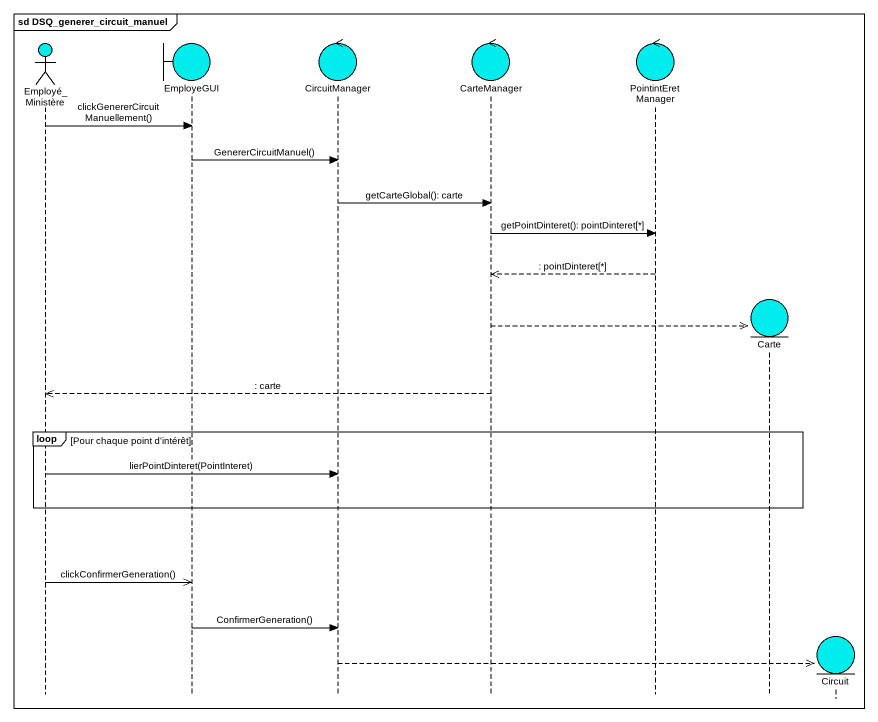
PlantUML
@startuml
mainframe sd DSQ_generer_circuit_manuel
hide footbox
actor Employé_Ministère #00ECED
boundary EmployeGUI #00ECED
control CircuitManager #00ECED
control CarteManager #00ECED
control PointintEretManager #00ECED
entity Carte #00ECED
entity Circuit #00ECED

Employé_Ministère -> EmployeGUI : clickGenererCircuitManuellement()
EmployeGUI -> CircuitManager : GenererCircuitManuel()
CircuitManager -> CarteManager : getCarteGlobal(): carte
CarteManager -> PointintEretManager : getPointDinteret(): pointDinteret[*]
PointintEretManager -->> CarteManager : : pointDinteret[*]
CarteManager -->> Carte **
CarteManager -->> Employé_Ministère : : carte
loop Pour chaque point d'intérêt
  Employé_Ministère -> CircuitManager : lierPointDinteret(PointInteret)
end
Employé_Ministère ->> EmployeGUI : clickConfirmerGeneration()
EmployeGUI -> CircuitManager : ConfirmerGeneration()
CircuitManager -->> Circuit **
@enduml
